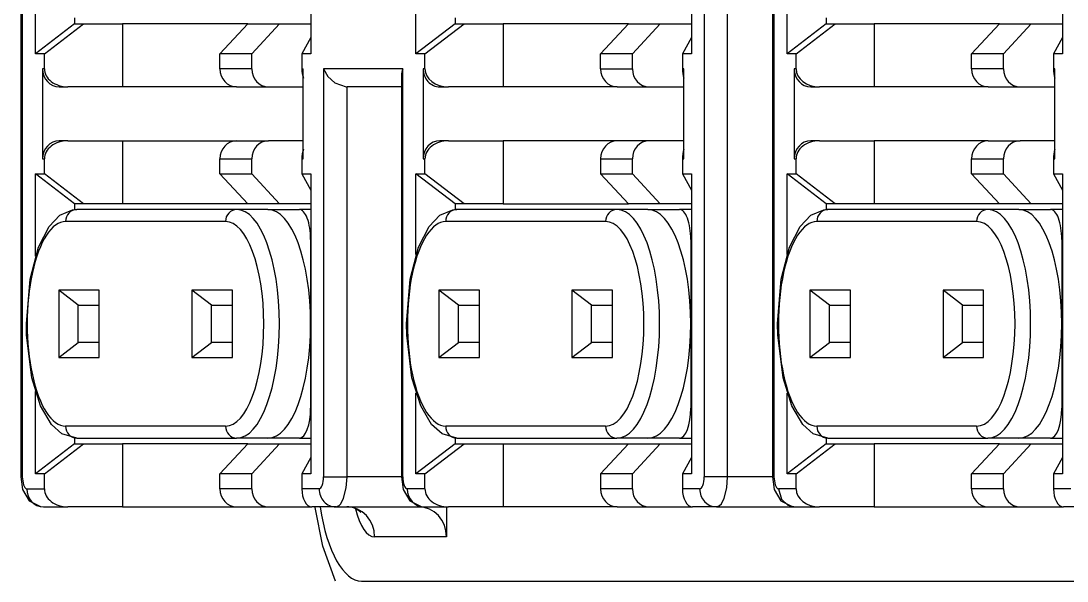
# Model space of a CAD drawing. Header units: inches. Extents: x 47316 to 59086, y 3141 to 11743.
# Drawn here: x 51901.51 to 51908.51, y 8968.81 to 8972.56 of the extents above; entities that cross this region are included whole.
import ezdxf

# ---------------------------------------------------------------- set-up
doc = ezdxf.new("R2010")
doc.units = ezdxf.units.IN
doc.header["$MEASUREMENT"] = 0
doc.layers.add('___SHELL', color=7, linetype='Continuous')

msp = doc.modelspace()

# ---------------------------------------------------------------- linework, layer by layer
at = {"layer": '___SHELL', "color": 0, "linetype": 'ByBlock', "lineweight": -2}
for p, q in [((51906.5374, 8991.2422), (51906.5374, 8969.511)), ((51906.5462, 8991.2422), (51906.5462, 8969.511)), ((51901.5078, 8978.2351), (51901.5078, 8969.511)), ((51901.5166, 8978.2351), (51901.5166, 8969.511)), ((51903.533, 8972.2425), (51903.5624, 8972.1918)), ((51903.5624, 8972.1918), (51903.6092, 8972.149)), ((51903.6092, 8972.149), (51903.6832, 8972.1222)), ((51903.6832, 8972.1222), (51903.6898, 8972.122)), ((51901.7677, 8971.262), (51901.8539, 8971.2985)), ((51901.8539, 8971.2985), (51901.8812, 8971.3006)), ((51904.3114, 8971.262), (51904.3976, 8971.2985)), ((51904.3976, 8971.2985), (51904.4249, 8971.3006)), ((51906.7942, 8971.262), (51906.8805, 8971.2985)), ((51906.8805, 8971.2985), (51906.9077, 8971.3006)), ((51901.6961, 8971.1877), (51901.7677, 8971.262)), ((51904.2398, 8971.1877), (51904.3114, 8971.262)), ((51906.7226, 8971.1877), (51906.7942, 8971.262)), ((51901.6245, 8971.0478), (51901.6961, 8971.1877)), ((51904.1682, 8971.0478), (51904.2398, 8971.1877)), ((51906.651, 8971.0478), (51906.7226, 8971.1877)), ((51901.5686, 8970.8334), (51901.6245, 8971.0478)), ((51904.1123, 8970.8334), (51904.1682, 8971.0478)), ((51906.5951, 8970.8334), (51906.651, 8971.0478)), ((51901.5443, 8970.5354), (51901.5686, 8970.8334)), ((51904.0879, 8970.5354), (51904.1123, 8970.8334)), ((51906.5708, 8970.5354), (51906.5951, 8970.8334)), ((51901.5458, 8970.4589), (51901.5443, 8970.5354)), ((51904.0895, 8970.4589), (51904.0879, 8970.5354)), ((51906.5723, 8970.4589), (51906.5708, 8970.5354)), ((51901.581, 8970.1732), (51901.5458, 8970.4589)), ((51904.1247, 8970.1732), (51904.0895, 8970.4589)), ((51906.6075, 8970.1732), (51906.5723, 8970.4589)), ((51901.6394, 8969.9859), (51901.581, 8970.1732)), ((51904.1831, 8969.9859), (51904.1247, 8970.1732)), ((51906.6659, 8969.9859), (51906.6075, 8970.1732)), ((51901.7125, 8969.8614), (51901.6394, 8969.9859)), ((51904.2562, 8969.8614), (51904.1831, 8969.9859)), ((51906.739, 8969.8614), (51906.6659, 8969.9859)), ((51901.7824, 8969.799), (51901.7125, 8969.8614)), ((51904.3261, 8969.799), (51904.2562, 8969.8614)), ((51906.8089, 8969.799), (51906.739, 8969.8614)), ((51901.8812, 8969.7701), (51901.7824, 8969.799)), ((51904.4249, 8969.7701), (51904.3261, 8969.799)), ((51906.9077, 8969.7701), (51906.8089, 8969.799)), ((51901.5078, 8969.511), (51901.5193, 8969.4272)), ((51901.5166, 8969.511), (51901.5242, 8969.4577)), ((51903.6846, 8969.4372), (51903.6898, 8969.511)), ((51904.0545, 8969.511), (51904.0659, 8969.4272)), ((51906.2313, 8969.4372), (51906.2366, 8969.511)), ((51906.5374, 8969.511), (51906.5488, 8969.4272)), ((51906.5462, 8969.511), (51906.5538, 8969.4577)), ((51901.5193, 8969.4272), (51901.5633, 8969.3501)), ((51901.5242, 8969.4577), (51901.5336, 8969.4388)), ((51901.5336, 8969.4388), (51901.5424, 8969.4316)), ((51901.5424, 8969.4316), (51901.5467, 8969.4307)), ((51903.6672, 8969.3674), (51903.6846, 8969.4372)), ((51904.0659, 8969.4272), (51904.11, 8969.3501)), ((51906.2139, 8969.3674), (51906.2313, 8969.4372)), ((51906.5488, 8969.4272), (51906.5928, 8969.3501)), ((51906.5538, 8969.4577), (51906.5631, 8969.4388)), ((51906.5631, 8969.4388), (51906.5719, 8969.4316)), ((51906.5719, 8969.4316), (51906.5763, 8969.4307)), ((51906.5763, 8969.4307), (51906.5969, 8969.3609)), ((51901.5633, 8969.3501), (51901.6397, 8969.3116)), ((51903.6366, 8969.319), (51903.6481, 8969.3312)), ((51903.6481, 8969.3312), (51903.6672, 8969.3674)), ((51904.11, 8969.3501), (51904.1865, 8969.3116)), ((51906.1833, 8969.319), (51906.1948, 8969.3312)), ((51906.1948, 8969.3312), (51906.2139, 8969.3674)), ((51906.5928, 8969.3501), (51906.6693, 8969.3116)), ((51906.5969, 8969.3609), (51906.6388, 8969.3225)), ((51901.6397, 8969.3116), (51901.6585, 8969.3102)), ((51903.5272, 8969.0465), (51903.4769, 8969.3071)), ((51903.6146, 8969.3102), (51903.6366, 8969.319)), ((51904.1865, 8969.3116), (51904.2051, 8969.3102)), ((51906.1613, 8969.3102), (51906.1833, 8969.319)), ((51906.6388, 8969.3225), (51906.688, 8969.3102)), ((51906.6693, 8969.3116), (51906.688, 8969.3102)), ((51903.6119, 8968.8119), (51903.5272, 8969.0465)), ((51903.7879, 8968.8135), (51913.4182, 8968.8135))]:
    msp.add_line(p, q, dxfattribs=at)
at = {"layer": '___SHELL', "color": 0, "linetype": 'ByBlock', "lineweight": -2, "ltscale": 0.482501}
for p, q in [((51906.0797, 8977.2636), (51906.0797, 8969.511)), ((51906.2366, 8969.511), (51906.2366, 8977.2636))]:
    msp.add_line(p, q, dxfattribs=at)
at = {"layer": '___SHELL', "color": 0, "linetype": 'ByBlock', "lineweight": -2, "ltscale": 0.125}
for p, q in [((51903.448, 8974.3514), (51903.448, 8972.3429)), ((51905.9947, 8974.3514), (51905.9947, 8972.3429)), ((51908.4775, 8974.3514), (51908.4775, 8972.3429)), ((51903.448, 8971.5396), (51903.448, 8969.5311)), ((51905.9947, 8971.5396), (51905.9947, 8969.5311)), ((51908.4775, 8971.5396), (51908.4775, 8969.5311))]:
    msp.add_line(p, q, dxfattribs=at)
at = {"layer": '___SHELL', "color": 0, "linetype": 'ByBlock', "lineweight": -2, "ltscale": 0.034274}
for p, q in [((51901.6047, 8972.3429), (51901.6047, 8972.8936)), ((51901.6047, 8969.5311), (51901.6047, 8970.0818))]:
    msp.add_line(p, q, dxfattribs=at)
at = {"layer": '___SHELL', "color": 0, "linetype": 'ByBlock', "lineweight": -2, "ltscale": 0.033667}
for p, q in [((51904.1513, 8972.3429), (51904.1513, 8972.8839)), ((51906.6342, 8972.3429), (51906.6342, 8972.8839)), ((51904.1513, 8969.5311), (51904.1513, 8970.0721)), ((51906.6342, 8969.5311), (51906.6342, 8970.0721))]:
    msp.add_line(p, q, dxfattribs=at)
at = {"layer": '___SHELL', "color": 0, "linetype": 'ByBlock', "lineweight": -2, "ltscale": 0.002417}
for p, q in [((51901.8661, 8972.5826), (51901.8661, 8972.5438)), ((51901.8661, 8969.7708), (51901.8661, 8969.732))]:
    msp.add_line(p, q, dxfattribs=at)
at = {"layer": '___SHELL', "color": 0, "linetype": 'ByBlock', "lineweight": -2, "ltscale": 0.002402}
for p, q in [((51904.4128, 8972.5824), (51904.4128, 8972.5438)), ((51906.8956, 8972.5824), (51906.8956, 8972.5438)), ((51904.4128, 8969.7706), (51904.4128, 8969.732)), ((51906.8956, 8969.7706), (51906.8956, 8969.732))]:
    msp.add_line(p, q, dxfattribs=at)
at = {"layer": '___SHELL', "color": 0, "linetype": 'ByBlock', "lineweight": -2, "ltscale": 0.020519}
for p, q in [((51901.8661, 8972.5438), (51901.6047, 8972.3429)), ((51901.6648, 8972.3429), (51901.9263, 8972.5438)), ((51904.4128, 8972.5438), (51904.1513, 8972.3429)), ((51904.2116, 8972.3429), (51904.473, 8972.5438)), ((51906.8956, 8972.5438), (51906.6342, 8972.3429)), ((51906.6944, 8972.3429), (51906.9558, 8972.5438)), ((51901.8661, 8971.3387), (51901.6047, 8971.5396)), ((51901.9263, 8971.3387), (51901.6648, 8971.5396)), ((51904.4128, 8971.3387), (51904.1513, 8971.5396)), ((51904.473, 8971.3387), (51904.2116, 8971.5396)), ((51906.8956, 8971.3387), (51906.6342, 8971.5396)), ((51906.9558, 8971.3387), (51906.6944, 8971.5396)), ((51901.8661, 8969.732), (51901.6047, 8969.5311)), ((51901.6648, 8969.5311), (51901.9263, 8969.732)), ((51904.4128, 8969.732), (51904.1513, 8969.5311)), ((51904.2116, 8969.5311), (51904.473, 8969.732)), ((51906.8956, 8969.732), (51906.6342, 8969.5311)), ((51906.6944, 8969.5311), (51906.9558, 8969.732))]:
    msp.add_line(p, q, dxfattribs=at)
at = {"layer": '___SHELL', "color": 0, "linetype": 'ByBlock', "lineweight": -2, "ltscale": 0.003745}
for p, q in [((51901.8661, 8972.5438), (51901.9263, 8972.5438)), ((51901.6648, 8972.3429), (51901.6047, 8972.3429)), ((51903.448, 8972.3429), (51903.3878, 8972.3429)), ((51901.6047, 8971.5396), (51901.6648, 8971.5396)), ((51903.3878, 8971.5396), (51903.448, 8971.5396)), ((51901.9263, 8971.3387), (51901.8661, 8971.3387)), ((51901.8661, 8969.732), (51901.9263, 8969.732)), ((51901.6648, 8969.5311), (51901.6047, 8969.5311)), ((51903.448, 8969.5311), (51903.3878, 8969.5311))]:
    msp.add_line(p, q, dxfattribs=at)
at = {"layer": '___SHELL', "color": 0, "linetype": 'ByBlock', "lineweight": -2, "ltscale": 0.016272}
for p, q in [((51901.9263, 8972.5438), (51902.1877, 8972.5438)), ((51904.473, 8972.5438), (51904.7345, 8972.5438)), ((51906.9558, 8972.5438), (51907.2173, 8972.5438)), ((51902.1877, 8971.3387), (51901.9263, 8971.3387)), ((51904.7345, 8971.3387), (51904.473, 8971.3387)), ((51907.2173, 8971.3387), (51906.9558, 8971.3387)), ((51901.9263, 8969.732), (51902.1877, 8969.732)), ((51904.473, 8969.732), (51904.7345, 8969.732)), ((51906.9558, 8969.732), (51907.2173, 8969.732))]:
    msp.add_line(p, q, dxfattribs=at)
at = {"layer": '___SHELL', "color": 0, "linetype": 'ByBlock', "lineweight": -2, "ltscale": 0.052155}
for p, q in [((51903.0257, 8972.5438), (51902.1877, 8972.5438)), ((51905.5724, 8972.5438), (51904.7345, 8972.5438)), ((51908.0553, 8972.5438), (51907.2173, 8972.5438)), ((51903.0257, 8971.3387), (51902.1877, 8971.3387)), ((51904.7345, 8971.3387), (51905.5724, 8971.3387)), ((51908.0553, 8971.3387), (51907.2173, 8971.3387)), ((51903.0257, 8969.732), (51902.1877, 8969.732)), ((51904.7345, 8969.732), (51905.5724, 8969.732)), ((51908.0553, 8969.732), (51907.2173, 8969.732))]:
    msp.add_line(p, q, dxfattribs=at)
at = {"layer": '___SHELL', "color": 0, "linetype": 'ByBlock', "lineweight": -2, "ltscale": 0.026251}
for p, q in [((51902.1877, 8972.5438), (51902.1877, 8972.122)), ((51904.7345, 8972.5438), (51904.7345, 8972.122)), ((51907.2173, 8972.5438), (51907.2173, 8972.122)), ((51902.1877, 8971.7605), (51902.1877, 8971.3387)), ((51904.7345, 8971.7605), (51904.7345, 8971.3387)), ((51907.2173, 8971.7605), (51907.2173, 8971.3387)), ((51902.1877, 8969.732), (51902.1877, 8969.3102)), ((51904.7345, 8969.732), (51904.7345, 8969.3102)), ((51907.2173, 8969.732), (51907.2173, 8969.3102))]:
    msp.add_line(p, q, dxfattribs=at)
at = {"layer": '___SHELL', "color": 0, "linetype": 'ByBlock', "lineweight": -2, "ltscale": 0.017045}
for p, q in [((51903.0257, 8972.5438), (51902.8395, 8972.3429)), ((51902.8395, 8971.5396), (51903.0257, 8971.3387)), ((51903.0257, 8969.732), (51902.8395, 8969.5311))]:
    msp.add_line(p, q, dxfattribs=at)
at = {"layer": '___SHELL', "color": 0, "linetype": 'ByBlock', "lineweight": -2, "ltscale": 0.013254}
for p, q in [((51903.0257, 8972.5438), (51903.2387, 8972.5438)), ((51903.2387, 8971.3387), (51903.0257, 8971.3387)), ((51903.0257, 8969.732), (51903.2387, 8969.732))]:
    msp.add_line(p, q, dxfattribs=at)
at = {"layer": '___SHELL', "color": 0, "linetype": 'ByBlock', "lineweight": -2, "ltscale": 0.017047}
for p, q in [((51903.2387, 8972.5438), (51903.0524, 8972.3429)), ((51905.5724, 8972.5438), (51905.3862, 8972.3429)), ((51905.7853, 8972.5438), (51905.5991, 8972.3429)), ((51908.0553, 8972.5438), (51907.869, 8972.3429)), ((51908.2682, 8972.5438), (51908.0819, 8972.3429)), ((51903.0524, 8971.5396), (51903.2387, 8971.3387)), ((51905.5724, 8971.3387), (51905.3862, 8971.5396)), ((51905.5991, 8971.5396), (51905.7853, 8971.3387)), ((51908.0553, 8971.3387), (51907.869, 8971.5396)), ((51908.0819, 8971.5396), (51908.2682, 8971.3387)), ((51903.2387, 8969.732), (51903.0524, 8969.5311)), ((51905.5724, 8969.732), (51905.3862, 8969.5311)), ((51905.7853, 8969.732), (51905.5991, 8969.5311)), ((51908.0553, 8969.732), (51907.869, 8969.5311)), ((51908.2682, 8969.732), (51908.0819, 8969.5311))]:
    msp.add_line(p, q, dxfattribs=at)
at = {"layer": '___SHELL', "color": 0, "linetype": 'ByBlock', "lineweight": -2, "ltscale": 0.013025}
for p, q in [((51903.2387, 8972.5438), (51903.448, 8972.5438)), ((51903.448, 8971.3387), (51903.2387, 8971.3387)), ((51903.2387, 8969.732), (51903.448, 8969.732))]:
    msp.add_line(p, q, dxfattribs=at)
at = {"layer": '___SHELL', "color": 0, "linetype": 'ByBlock', "lineweight": -2, "ltscale": 0.003748}
for p, q in [((51904.4128, 8972.5438), (51904.473, 8972.5438)), ((51906.8956, 8972.5438), (51906.9558, 8972.5438)), ((51904.2116, 8972.3429), (51904.1513, 8972.3429)), ((51905.9947, 8972.3429), (51905.9345, 8972.3429)), ((51906.6944, 8972.3429), (51906.6342, 8972.3429)), ((51908.4775, 8972.3429), (51908.4173, 8972.3429)), ((51904.1513, 8971.5396), (51904.2116, 8971.5396)), ((51905.9345, 8971.5396), (51905.9947, 8971.5396)), ((51906.6342, 8971.5396), (51906.6944, 8971.5396)), ((51908.4173, 8971.5396), (51908.4775, 8971.5396)), ((51904.473, 8971.3387), (51904.4128, 8971.3387)), ((51906.9558, 8971.3387), (51906.8956, 8971.3387)), ((51904.4128, 8969.732), (51904.473, 8969.732)), ((51906.8956, 8969.732), (51906.9558, 8969.732)), ((51904.2116, 8969.5311), (51904.1513, 8969.5311)), ((51905.9947, 8969.5311), (51905.9345, 8969.5311)), ((51906.6944, 8969.5311), (51906.6342, 8969.5311)), ((51908.4775, 8969.5311), (51908.4173, 8969.5311))]:
    msp.add_line(p, q, dxfattribs=at)
at = {"layer": '___SHELL', "color": 0, "linetype": 'ByBlock', "lineweight": -2, "ltscale": 0.013251}
for p, q in [((51905.5724, 8972.5438), (51905.7853, 8972.5438)), ((51908.0553, 8972.5438), (51908.2682, 8972.5438)), ((51903.0524, 8972.3429), (51902.8395, 8972.3429)), ((51905.5991, 8972.3429), (51905.3862, 8972.3429)), ((51908.0819, 8972.3429), (51907.869, 8972.3429)), ((51903.0524, 8972.2425), (51902.8395, 8972.2425)), ((51905.3862, 8972.2425), (51905.5991, 8972.2425)), ((51908.0819, 8972.2425), (51907.869, 8972.2425)), ((51902.9512, 8972.122), (51903.1641, 8972.122)), ((51905.498, 8972.122), (51905.7109, 8972.122)), ((51907.9808, 8972.122), (51908.1937, 8972.122)), ((51902.9512, 8971.7605), (51903.1641, 8971.7605)), ((51905.7109, 8971.7605), (51905.498, 8971.7605)), ((51907.9808, 8971.7605), (51908.1937, 8971.7605)), ((51902.8395, 8971.64), (51903.0524, 8971.64)), ((51905.3862, 8971.64), (51905.5991, 8971.64)), ((51907.869, 8971.64), (51908.0819, 8971.64)), ((51902.8395, 8971.5396), (51903.0524, 8971.5396)), ((51905.3862, 8971.5396), (51905.5991, 8971.5396)), ((51907.869, 8971.5396), (51908.0819, 8971.5396)), ((51905.7853, 8971.3387), (51905.5724, 8971.3387)), ((51908.2682, 8971.3387), (51908.0553, 8971.3387)), ((51905.5724, 8969.732), (51905.7853, 8969.732)), ((51908.0553, 8969.732), (51908.2682, 8969.732)), ((51903.0524, 8969.5311), (51902.8395, 8969.5311)), ((51905.5991, 8969.5311), (51905.3862, 8969.5311)), ((51908.0819, 8969.5311), (51907.869, 8969.5311)), ((51903.0524, 8969.4307), (51902.8395, 8969.4307)), ((51905.5991, 8969.4307), (51905.3862, 8969.4307)), ((51908.0819, 8969.4307), (51907.869, 8969.4307)), ((51902.9512, 8969.3102), (51903.1641, 8969.3102)), ((51905.498, 8969.3102), (51905.7109, 8969.3102)), ((51907.9808, 8969.3102), (51908.1937, 8969.3102))]:
    msp.add_line(p, q, dxfattribs=at)
at = {"layer": '___SHELL', "color": 0, "linetype": 'ByBlock', "lineweight": -2, "ltscale": 0.013028}
for p, q in [((51905.7853, 8972.5438), (51905.9947, 8972.5438)), ((51908.2682, 8972.5438), (51908.4775, 8972.5438)), ((51905.9947, 8971.3387), (51905.7853, 8971.3387)), ((51908.4775, 8971.3387), (51908.2682, 8971.3387)), ((51905.7853, 8969.732), (51905.9947, 8969.732)), ((51908.2682, 8969.732), (51908.4775, 8969.732))]:
    msp.add_line(p, q, dxfattribs=at)
at = {"layer": '___SHELL', "color": 0, "linetype": 'ByBlock', "lineweight": -2, "ltscale": 0.007744}
for p, q in [((51903.448, 8972.4518), (51903.3878, 8972.3429)), ((51903.3878, 8971.5396), (51903.448, 8971.4307)), ((51903.448, 8969.64), (51903.3878, 8969.5311))]:
    msp.add_line(p, q, dxfattribs=at)
at = {"layer": '___SHELL', "color": 0, "linetype": 'ByBlock', "lineweight": -2, "ltscale": 0.007745}
for p, q in [((51905.9947, 8972.4518), (51905.9345, 8972.3429)), ((51908.4775, 8972.4518), (51908.4173, 8972.3429)), ((51905.9345, 8971.5396), (51905.9947, 8971.4307)), ((51908.4173, 8971.5396), (51908.4775, 8971.4307)), ((51905.9947, 8969.64), (51905.9345, 8969.5311)), ((51908.4775, 8969.64), (51908.4173, 8969.5311))]:
    msp.add_line(p, q, dxfattribs=at)
at = {"layer": '___SHELL', "color": 0, "linetype": 'ByBlock', "lineweight": -2, "ltscale": 0.00625}
for p, q in [((51901.6648, 8972.2425), (51901.6648, 8972.3429)), ((51902.8395, 8972.2425), (51902.8395, 8972.3429)), ((51903.0524, 8972.2425), (51903.0524, 8972.3429)), ((51903.3878, 8972.3429), (51903.3878, 8972.2425)), ((51904.2116, 8972.2425), (51904.2116, 8972.3429)), ((51905.3862, 8972.2425), (51905.3862, 8972.3429)), ((51905.5991, 8972.2425), (51905.5991, 8972.3429)), ((51905.9345, 8972.3429), (51905.9345, 8972.2425)), ((51906.6944, 8972.2425), (51906.6944, 8972.3429)), ((51907.869, 8972.2425), (51907.869, 8972.3429)), ((51908.0819, 8972.2425), (51908.0819, 8972.3429)), ((51908.4173, 8972.3429), (51908.4173, 8972.2425)), ((51901.6648, 8971.5396), (51901.6648, 8971.64)), ((51902.8395, 8971.5396), (51902.8395, 8971.64)), ((51903.0524, 8971.5396), (51903.0524, 8971.64)), ((51903.3878, 8971.64), (51903.3878, 8971.5396)), ((51904.2116, 8971.5396), (51904.2116, 8971.64)), ((51905.3862, 8971.64), (51905.3862, 8971.5396)), ((51905.5991, 8971.5396), (51905.5991, 8971.64)), ((51905.9345, 8971.64), (51905.9345, 8971.5396)), ((51906.6944, 8971.5396), (51906.6944, 8971.64)), ((51907.869, 8971.5396), (51907.869, 8971.64)), ((51908.0819, 8971.5396), (51908.0819, 8971.64)), ((51908.4173, 8971.64), (51908.4173, 8971.5396)), ((51901.6648, 8969.4307), (51901.6648, 8969.5311)), ((51902.8395, 8969.4307), (51902.8395, 8969.5311)), ((51903.0524, 8969.4307), (51903.0524, 8969.5311)), ((51903.3878, 8969.5311), (51903.3878, 8969.4307)), ((51904.2116, 8969.4307), (51904.2116, 8969.5311)), ((51905.3862, 8969.5311), (51905.3862, 8969.4307)), ((51905.5991, 8969.4307), (51905.5991, 8969.5311)), ((51905.9345, 8969.5311), (51905.9345, 8969.4307)), ((51906.6944, 8969.4307), (51906.6944, 8969.5311)), ((51907.869, 8969.4307), (51907.869, 8969.5311)), ((51908.0819, 8969.4307), (51908.0819, 8969.5311)), ((51908.4173, 8969.5311), (51908.4173, 8969.4307))]:
    msp.add_line(p, q, dxfattribs=at)
at = {"layer": '___SHELL', "color": 0, "linetype": 'ByBlock', "lineweight": -2, "ltscale": 0.0375}
for p, q in [((51901.652, 8972.2425), (51901.652, 8971.64)), ((51903.3975, 8971.64), (51903.3975, 8972.2425)), ((51904.1988, 8972.2425), (51904.1988, 8971.64)), ((51905.9443, 8971.64), (51905.9443, 8972.2425)), ((51906.6816, 8972.2425), (51906.6816, 8971.64)), ((51908.4271, 8971.64), (51908.4271, 8972.2425))]:
    msp.add_line(p, q, dxfattribs=at)
at = {"layer": '___SHELL', "color": 0, "linetype": 'ByBlock', "lineweight": -2, "ltscale": 0.000796509}
for p, q in [((51901.6648, 8972.2425), (51901.652, 8972.2425)), ((51904.2116, 8972.2425), (51904.1988, 8972.2425)), ((51906.6944, 8972.2425), (51906.6816, 8972.2425)), ((51901.652, 8971.64), (51901.6648, 8971.64)), ((51904.1988, 8971.64), (51904.2116, 8971.64)), ((51906.6816, 8971.64), (51906.6944, 8971.64))]:
    msp.add_line(p, q, dxfattribs=at)
at = {"layer": '___SHELL', "color": 0, "linetype": 'ByBlock', "lineweight": -2, "ltscale": 0.0006073}
for p, q in [((51903.3878, 8972.2425), (51903.3975, 8972.2425)), ((51903.3878, 8971.64), (51903.3975, 8971.64))]:
    msp.add_line(p, q, dxfattribs=at)
at = {"layer": '___SHELL', "color": 0, "linetype": 'ByBlock', "lineweight": -2, "ltscale": 0.033008}
msp.add_line((51904.0633, 8972.2425), (51903.533, 8972.2425), dxfattribs=at)
at = {"layer": '___SHELL', "color": 0, "linetype": 'ByBlock', "lineweight": -2, "ltscale": 0.170001}
for p, q in [((51903.533, 8972.2425), (51903.533, 8969.511)), ((51904.0633, 8969.511), (51904.0633, 8972.2425))]:
    msp.add_line(p, q, dxfattribs=at)
at = {"layer": '___SHELL', "color": 0, "linetype": 'ByBlock', "lineweight": -2, "ltscale": 0.167187}
msp.add_line((51904.0545, 8972.1973), (51904.0545, 8969.511), dxfattribs=at)
at = {"layer": '___SHELL', "color": 0, "linetype": 'ByBlock', "lineweight": -2, "ltscale": 0.000610352}
for p, q in [((51905.9443, 8972.2425), (51905.9345, 8972.2425)), ((51908.4271, 8972.2425), (51908.4173, 8972.2425)), ((51905.9345, 8971.64), (51905.9443, 8971.64)), ((51908.4173, 8971.64), (51908.4271, 8971.64))]:
    msp.add_line(p, q, dxfattribs=at)
at = {"layer": '___SHELL', "color": 0, "linetype": 'ByBlock', "lineweight": -2, "ltscale": 0.003607}
for p, q in [((51901.7638, 8972.122), (51901.8217, 8972.122)), ((51906.7933, 8972.122), (51906.8512, 8972.122)), ((51901.8217, 8971.7605), (51901.7638, 8971.7605)), ((51906.8512, 8971.7605), (51906.7933, 8971.7605))]:
    msp.add_line(p, q, dxfattribs=at)
at = {"layer": '___SHELL', "color": 0, "linetype": 'ByBlock', "lineweight": -2, "ltscale": 0.022778}
for p, q in [((51902.1877, 8972.122), (51901.8217, 8972.122)), ((51901.8217, 8971.7605), (51902.1877, 8971.7605)), ((51902.1877, 8969.3102), (51901.8217, 8969.3102))]:
    msp.add_line(p, q, dxfattribs=at)
at = {"layer": '___SHELL', "color": 0, "linetype": 'ByBlock', "lineweight": -2, "ltscale": 0.047519}
for p, q in [((51902.9512, 8972.122), (51902.1877, 8972.122)), ((51905.498, 8972.122), (51904.7345, 8972.122)), ((51907.9808, 8972.122), (51907.2173, 8972.122)), ((51902.1877, 8971.7605), (51902.9512, 8971.7605)), ((51905.498, 8971.7605), (51904.7345, 8971.7605)), ((51907.9808, 8971.7605), (51907.2173, 8971.7605)), ((51902.1877, 8969.3102), (51902.9512, 8969.3102)), ((51905.498, 8969.3102), (51904.7345, 8969.3102)), ((51907.2173, 8969.3102), (51907.9808, 8969.3102))]:
    msp.add_line(p, q, dxfattribs=at)
at = {"layer": '___SHELL', "color": 0, "linetype": 'ByBlock', "lineweight": -2, "ltscale": 0.014526}
for p, q in [((51903.1641, 8972.122), (51903.3975, 8972.122)), ((51905.7109, 8972.122), (51905.9443, 8972.122)), ((51908.1937, 8972.122), (51908.4271, 8972.122)), ((51903.3975, 8971.7605), (51903.1641, 8971.7605)), ((51905.9443, 8971.7605), (51905.7109, 8971.7605)), ((51908.4271, 8971.7605), (51908.1937, 8971.7605))]:
    msp.add_line(p, q, dxfattribs=at)
at = {"layer": '___SHELL', "color": 0, "linetype": 'ByBlock', "lineweight": -2, "ltscale": 0.022699}
for p, q in [((51904.0545, 8972.122), (51903.6898, 8972.122)), ((51904.0545, 8969.511), (51903.6898, 8969.511))]:
    msp.add_line(p, q, dxfattribs=at)
at = {"layer": '___SHELL', "color": 0, "linetype": 'ByBlock', "lineweight": -2, "ltscale": 0.1625}
msp.add_line((51903.6898, 8969.511), (51903.6898, 8972.122), dxfattribs=at)
at = {"layer": '___SHELL', "color": 0, "linetype": 'ByBlock', "lineweight": -2, "ltscale": 0.003604}
for p, q in [((51904.3105, 8972.122), (51904.3684, 8972.122)), ((51904.3684, 8971.7605), (51904.3105, 8971.7605))]:
    msp.add_line(p, q, dxfattribs=at)
at = {"layer": '___SHELL', "color": 0, "linetype": 'ByBlock', "lineweight": -2, "ltscale": 0.022781}
for p, q in [((51904.7345, 8972.122), (51904.3684, 8972.122)), ((51907.2173, 8972.122), (51906.8512, 8972.122)), ((51904.3684, 8971.7605), (51904.7345, 8971.7605)), ((51906.8512, 8971.7605), (51907.2173, 8971.7605)), ((51904.7345, 8969.3102), (51904.3684, 8969.3102)), ((51907.2173, 8969.3102), (51906.8512, 8969.3102))]:
    msp.add_line(p, q, dxfattribs=at)
at = {"layer": '___SHELL', "color": 0, "linetype": 'ByBlock', "lineweight": -2, "ltscale": 0.034268}
msp.add_line((51901.6047, 8970.989), (51901.6047, 8971.5396), dxfattribs=at)
at = {"layer": '___SHELL', "color": 0, "linetype": 'ByBlock', "lineweight": -2, "ltscale": 0.033661}
for p, q in [((51904.1513, 8970.9987), (51904.1513, 8971.5396)), ((51906.6342, 8970.9987), (51906.6342, 8971.5396))]:
    msp.add_line(p, q, dxfattribs=at)
at = {"layer": '___SHELL', "color": 0, "linetype": 'ByBlock', "lineweight": -2, "ltscale": 0.002539}
msp.add_line((51901.8661, 8971.3387), (51901.8661, 8971.2979), dxfattribs=at)
at = {"layer": '___SHELL', "color": 0, "linetype": 'ByBlock', "lineweight": -2, "ltscale": 0.000177002}
for p, q in [((51901.8783, 8971.3006), (51901.8812, 8971.3006)), ((51904.422, 8971.3006), (51904.4249, 8971.3006)), ((51906.9048, 8971.3006), (51906.9077, 8971.3006))]:
    msp.add_line(p, q, dxfattribs=at)
at = {"layer": '___SHELL', "color": 0, "linetype": 'ByBlock', "lineweight": -2, "ltscale": 0.066586}
for p, q in [((51902.951, 8971.3006), (51901.8812, 8971.3006)), ((51905.4947, 8971.3006), (51904.4249, 8971.3006)), ((51907.9775, 8971.3006), (51906.9077, 8971.3006)), ((51902.8766, 8971.2202), (51901.8067, 8971.2202)), ((51905.4202, 8971.2202), (51904.3504, 8971.2202)), ((51907.9031, 8971.2202), (51906.8332, 8971.2202)), ((51902.8766, 8969.8505), (51901.8067, 8969.8505)), ((51905.4202, 8969.8505), (51904.3504, 8969.8505)), ((51907.9031, 8969.8505), (51906.8332, 8969.8505)), ((51901.8812, 8969.7701), (51902.951, 8969.7701)), ((51904.4249, 8969.7701), (51905.4947, 8969.7701)), ((51906.9077, 8969.7701), (51907.9775, 8969.7701))]:
    msp.add_line(p, q, dxfattribs=at)
at = {"layer": '___SHELL', "color": 0, "linetype": 'ByBlock', "lineweight": -2, "ltscale": 0.012979}
for p, q in [((51903.1596, 8971.3006), (51902.951, 8971.3006)), ((51908.1861, 8971.3006), (51907.9775, 8971.3006)), ((51903.1596, 8969.7701), (51902.951, 8969.7701)), ((51908.1861, 8969.7701), (51907.9775, 8969.7701))]:
    msp.add_line(p, q, dxfattribs=at)
at = {"layer": '___SHELL', "color": 0, "linetype": 'ByBlock', "lineweight": -2, "ltscale": 0.013159}
for p, q in [((51903.1596, 8971.3006), (51903.371, 8971.3006)), ((51908.1861, 8971.3006), (51908.3975, 8971.3006)), ((51903.371, 8969.7701), (51903.1596, 8969.7701)), ((51908.3975, 8969.7701), (51908.1861, 8969.7701))]:
    msp.add_line(p, q, dxfattribs=at)
at = {"layer": '___SHELL', "color": 0, "linetype": 'ByBlock', "lineweight": -2, "ltscale": 0.004788}
for p, q in [((51903.448, 8971.3006), (51903.371, 8971.3006)), ((51903.371, 8969.7701), (51903.448, 8969.7701))]:
    msp.add_line(p, q, dxfattribs=at)
at = {"layer": '___SHELL', "color": 0, "linetype": 'ByBlock', "lineweight": -2, "ltscale": 0.002469}
for p, q in [((51904.4128, 8971.3387), (51904.4128, 8971.2991)), ((51906.8956, 8971.3387), (51906.8956, 8971.2991))]:
    msp.add_line(p, q, dxfattribs=at)
at = {"layer": '___SHELL', "color": 0, "linetype": 'ByBlock', "lineweight": -2, "ltscale": 0.012982}
for p, q in [((51905.7033, 8971.3006), (51905.4947, 8971.3006)), ((51905.7033, 8969.7701), (51905.4947, 8969.7701))]:
    msp.add_line(p, q, dxfattribs=at)
at = {"layer": '___SHELL', "color": 0, "linetype": 'ByBlock', "lineweight": -2, "ltscale": 0.013156}
for p, q in [((51905.7033, 8971.3006), (51905.9147, 8971.3006)), ((51905.9147, 8969.7701), (51905.7033, 8969.7701))]:
    msp.add_line(p, q, dxfattribs=at)
at = {"layer": '___SHELL', "color": 0, "linetype": 'ByBlock', "lineweight": -2, "ltscale": 0.004977}
for p, q in [((51905.9947, 8971.3006), (51905.9147, 8971.3006)), ((51908.4775, 8971.3006), (51908.3975, 8971.3006)), ((51905.9147, 8969.7701), (51905.9947, 8969.7701)), ((51908.3975, 8969.7701), (51908.4775, 8969.7701))]:
    msp.add_line(p, q, dxfattribs=at)
at = {"layer": '___SHELL', "color": 0, "linetype": 'ByBlock', "lineweight": -2, "ltscale": 0.035126}
for p, q in [((51903.4462, 8971.0997), (51903.4462, 8970.5354)), ((51905.99, 8971.0997), (51905.99, 8970.5354)), ((51908.4727, 8971.0997), (51908.4727, 8970.5354)), ((51903.4462, 8970.5354), (51903.4462, 8969.971)), ((51905.99, 8970.5354), (51905.99, 8969.971)), ((51908.4727, 8970.5354), (51908.4727, 8969.971))]:
    msp.add_line(p, q, dxfattribs=at)
at = {"layer": '___SHELL', "color": 0, "linetype": 'ByBlock', "lineweight": -2, "ltscale": 0.000292969}
for p, q in [((51905.99, 8971.0997), (51905.9947, 8971.0997)), ((51905.9947, 8969.971), (51905.99, 8969.971))]:
    msp.add_line(p, q, dxfattribs=at)
at = {"layer": '___SHELL', "color": 0, "linetype": 'ByBlock', "lineweight": -2, "ltscale": 0.000296021}
for p, q in [((51908.4727, 8971.0997), (51908.4775, 8971.0997)), ((51908.4775, 8969.971), (51908.4727, 8969.971))]:
    msp.add_line(p, q, dxfattribs=at)
at = {"layer": '___SHELL', "color": 0, "linetype": 'ByBlock', "lineweight": -2, "ltscale": 0.028}
for p, q in [((51901.7608, 8970.7603), (51901.7608, 8970.3104)), ((51902.0317, 8970.3104), (51902.0317, 8970.7603)), ((51902.6516, 8970.7603), (51902.6516, 8970.3104)), ((51902.9225, 8970.3104), (51902.9225, 8970.7603)), ((51904.3045, 8970.7603), (51904.3045, 8970.3104)), ((51907.0582, 8970.3104), (51907.0582, 8970.7603)), ((51907.6781, 8970.7603), (51907.6781, 8970.3104)), ((51907.949, 8970.3104), (51907.949, 8970.7603))]:
    msp.add_line(p, q, dxfattribs=at)
at = {"layer": '___SHELL', "color": 0, "linetype": 'ByBlock', "lineweight": -2, "ltscale": 0.016858}
for p, q in [((51902.0317, 8970.7603), (51901.7608, 8970.7603)), ((51902.9225, 8970.7603), (51902.6516, 8970.7603)), ((51904.5753, 8970.7603), (51904.3045, 8970.7603)), ((51905.4661, 8970.7603), (51905.1953, 8970.7603)), ((51907.0582, 8970.7603), (51906.7873, 8970.7603)), ((51907.949, 8970.7603), (51907.6781, 8970.7603)), ((51901.7608, 8970.3104), (51902.0317, 8970.3104)), ((51902.6516, 8970.3104), (51902.9225, 8970.3104)), ((51904.3045, 8970.3104), (51904.5753, 8970.3104)), ((51905.1953, 8970.3104), (51905.4661, 8970.3104)), ((51906.7873, 8970.3104), (51907.0582, 8970.3104)), ((51907.6781, 8970.3104), (51907.949, 8970.3104))]:
    msp.add_line(p, q, dxfattribs=at)
at = {"layer": '___SHELL', "color": 0, "linetype": 'ByBlock', "lineweight": -2, "ltscale": 0.010259}
for p, q in [((51901.8915, 8970.6598), (51901.7608, 8970.7603)), ((51902.7823, 8970.6598), (51902.6516, 8970.7603)), ((51904.4352, 8970.6598), (51904.3045, 8970.7603)), ((51905.326, 8970.6599), (51905.1953, 8970.7603)), ((51906.918, 8970.6599), (51906.7873, 8970.7603)), ((51907.8088, 8970.6599), (51907.6781, 8970.7603)), ((51901.7608, 8970.3104), (51901.8915, 8970.4108)), ((51902.6516, 8970.3104), (51902.7823, 8970.4108)), ((51904.3045, 8970.3104), (51904.4352, 8970.4108)), ((51905.1953, 8970.3104), (51905.326, 8970.4108)), ((51906.7873, 8970.3104), (51906.918, 8970.4108)), ((51907.6781, 8970.3104), (51907.8088, 8970.4109))]:
    msp.add_line(p, q, dxfattribs=at)
at = {"layer": '___SHELL', "color": 0, "linetype": 'ByBlock', "lineweight": -2, "ltscale": 0.028003}
for p, q in [((51904.5753, 8970.3104), (51904.5753, 8970.7603)), ((51905.1953, 8970.7603), (51905.1953, 8970.3104)), ((51905.4661, 8970.3104), (51905.4661, 8970.7603)), ((51906.7873, 8970.7603), (51906.7873, 8970.3104))]:
    msp.add_line(p, q, dxfattribs=at)
at = {"layer": '___SHELL', "color": 0, "linetype": 'ByBlock', "lineweight": -2, "ltscale": 0.0155}
for p, q in [((51901.8915, 8970.4108), (51901.8915, 8970.6598)), ((51902.7823, 8970.4108), (51902.7823, 8970.6598)), ((51904.4352, 8970.4108), (51904.4352, 8970.6598)), ((51907.8088, 8970.4109), (51907.8088, 8970.6599))]:
    msp.add_line(p, q, dxfattribs=at)
at = {"layer": '___SHELL', "color": 0, "linetype": 'ByBlock', "lineweight": -2, "ltscale": 0.008722}
for p, q in [((51901.8915, 8970.6598), (51902.0317, 8970.6598)), ((51902.7823, 8970.6598), (51902.9225, 8970.6598)), ((51904.4352, 8970.6598), (51904.5753, 8970.6599)), ((51905.326, 8970.6599), (51905.4661, 8970.6599)), ((51906.918, 8970.6599), (51907.0582, 8970.6599)), ((51907.8088, 8970.6599), (51907.949, 8970.6599)), ((51902.0317, 8970.4108), (51901.8915, 8970.4108)), ((51902.9225, 8970.4108), (51902.7823, 8970.4108)), ((51904.5753, 8970.4108), (51904.4352, 8970.4108)), ((51905.4661, 8970.4108), (51905.326, 8970.4108)), ((51907.0582, 8970.4109), (51906.918, 8970.4108)), ((51907.949, 8970.4109), (51907.8088, 8970.4109))]:
    msp.add_line(p, q, dxfattribs=at)
at = {"layer": '___SHELL', "color": 0, "linetype": 'ByBlock', "lineweight": -2, "ltscale": 0.015503}
for p, q in [((51905.326, 8970.4108), (51905.326, 8970.6599)), ((51906.918, 8970.4108), (51906.918, 8970.6599))]:
    msp.add_line(p, q, dxfattribs=at)
at = {"layer": '___SHELL', "color": 0, "linetype": 'ByBlock', "lineweight": -2, "ltscale": 0.000109906}
msp.add_line((51901.8783, 8969.7701), (51901.8766, 8969.7702), dxfattribs=at)
at = {"layer": '___SHELL', "color": 0, "linetype": 'ByBlock', "lineweight": -2, "ltscale": 0.000170898}
for p, q in [((51901.8811, 8969.7701), (51901.8783, 8969.7701)), ((51904.4248, 8969.7701), (51904.422, 8969.7701)), ((51906.9076, 8969.7701), (51906.9048, 8969.7701))]:
    msp.add_line(p, q, dxfattribs=at)
at = {"layer": '___SHELL', "color": 0, "linetype": 'ByBlock', "lineweight": -2, "ltscale": 0.000106855}
for p, q in [((51904.422, 8969.7701), (51904.4203, 8969.7702)), ((51906.9048, 8969.7701), (51906.9031, 8969.7702))]:
    msp.add_line(p, q, dxfattribs=at)
at = {"layer": '___SHELL', "color": 0, "linetype": 'ByBlock', "lineweight": -2, "ltscale": 0.000546265}
for p, q in [((51901.5078, 8969.511), (51901.5166, 8969.511)), ((51904.0545, 8969.511), (51904.0633, 8969.511)), ((51906.5462, 8969.511), (51906.5374, 8969.511))]:
    msp.add_line(p, q, dxfattribs=at)
at = {"layer": '___SHELL', "color": 0, "linetype": 'ByBlock', "lineweight": -2, "ltscale": 0.009763}
for p, q in [((51903.533, 8969.511), (51903.6898, 8969.511)), ((51906.2366, 8969.511), (51906.0797, 8969.511))]:
    msp.add_line(p, q, dxfattribs=at)
at = {"layer": '___SHELL', "color": 0, "linetype": 'ByBlock', "lineweight": -2, "ltscale": 0.018723}
msp.add_line((51906.5374, 8969.511), (51906.2366, 8969.511), dxfattribs=at)
at = {"layer": '___SHELL', "color": 0, "linetype": 'ByBlock', "lineweight": -2, "ltscale": 0.007352}
for p, q in [((51901.5467, 8969.4307), (51901.6648, 8969.4307)), ((51904.2116, 8969.4307), (51904.0934, 8969.4307)), ((51906.6944, 8969.4307), (51906.5763, 8969.4307))]:
    msp.add_line(p, q, dxfattribs=at)
at = {"layer": '___SHELL', "color": 0, "linetype": 'ByBlock', "lineweight": -2, "ltscale": 0.007162}
msp.add_line((51903.5029, 8969.4307), (51903.3878, 8969.4307), dxfattribs=at)
at = {"layer": '___SHELL', "color": 0, "linetype": 'ByBlock', "lineweight": -2, "ltscale": 0.007166}
for p, q in [((51906.0496, 8969.4307), (51905.9345, 8969.4307)), ((51908.5324, 8969.4307), (51908.4173, 8969.4307))]:
    msp.add_line(p, q, dxfattribs=at)
at = {"layer": '___SHELL', "color": 0, "linetype": 'ByBlock', "lineweight": -2, "ltscale": 0.010162}
for p, q in [((51901.6585, 8969.3102), (51901.8217, 8969.3102)), ((51904.2051, 8969.3102), (51904.3684, 8969.3102)), ((51906.688, 8969.3102), (51906.8512, 8969.3102))]:
    msp.add_line(p, q, dxfattribs=at)
at = {"layer": '___SHELL', "color": 0, "linetype": 'ByBlock', "lineweight": -2, "ltscale": 0.018063}
msp.add_line((51903.1641, 8969.3102), (51903.4544, 8969.3102), dxfattribs=at)
at = {"layer": '___SHELL', "color": 0, "linetype": 'ByBlock', "lineweight": -2, "ltscale": 0.009973}
for p, q in [((51903.6146, 8969.3102), (51903.4544, 8969.3102)), ((51908.6441, 8969.3102), (51908.4839, 8969.3102))]:
    msp.add_line(p, q, dxfattribs=at)
at = {"layer": '___SHELL', "color": 0, "linetype": 'ByBlock', "lineweight": -2, "ltscale": 0.036752}
msp.add_line((51903.6146, 8969.3102), (51904.2051, 8969.3102), dxfattribs=at)
at = {"layer": '___SHELL', "color": 0, "linetype": 'ByBlock', "lineweight": -2, "ltscale": 0.0125}
msp.add_line((51904.356, 8969.3102), (51904.356, 8969.1094), dxfattribs=at)
at = {"layer": '___SHELL', "color": 0, "linetype": 'ByBlock', "lineweight": -2, "ltscale": 0.01806}
for p, q in [((51905.7109, 8969.3102), (51906.001, 8969.3102)), ((51908.1937, 8969.3102), (51908.4839, 8969.3102))]:
    msp.add_line(p, q, dxfattribs=at)
at = {"layer": '___SHELL', "color": 0, "linetype": 'ByBlock', "lineweight": -2, "ltscale": 0.009976}
msp.add_line((51906.1613, 8969.3102), (51906.001, 8969.3102), dxfattribs=at)
at = {"layer": '___SHELL', "color": 0, "linetype": 'ByBlock', "lineweight": -2, "ltscale": 0.032776}
msp.add_line((51906.1613, 8969.3102), (51906.688, 8969.3102), dxfattribs=at)
at = {"layer": '___SHELL', "color": 0, "linetype": 'ByBlock', "lineweight": -2, "ltscale": 0.029968}
msp.add_line((51904.356, 8969.1094), (51903.8744, 8969.1094), dxfattribs=at)
at = {"layer": '___SHELL', "color": 0, "linetype": 'ByBlock', "lineweight": -2}
for centre, radius, start, end in [((51903.5844, 8972.2405), 0.1966, 179.40826, 198.18007), ((51904.1846, 8972.1952), 0.1302, 158.71133, 179.06281), ((51906.1311, 8972.2405), 0.1966, 179.40827, 198.18008), ((51908.6139, 8972.2405), 0.1966, 179.40826, 198.18008), ((51903.5844, 8971.6421), 0.1966, 161.83042, 180.60673), ((51906.1311, 8971.6421), 0.1966, 161.83044, 180.60673), ((51908.6139, 8971.642), 0.1965, 161.8169, 180.5968), ((51903.6926, 8969.1852), 0.1248, 44.22895, 91.99805)]:
    msp.add_arc(centre, radius, start, end, dxfattribs=at)
for centre, major_axis, ratio, start_param, end_param in [((51901.7638, 8972.2425), (0, -0.1205), 0.927184, 4.712389, 6.283185), ((51901.8217, 8972.2425), (0.1569, 0), 0.768173, 3.141591, 4.712389), ((51902.9512, 8972.2425), (0, -0.1205), 0.927184, 4.712389, 6.283185), ((51903.1641, 8972.2425), (0, -0.1205), 0.927184, 4.712389, 6.283185), ((51904.3105, 8972.2425), (0, 0.1205), 0.927184, 1.570796, 3.141593), ((51904.3684, 8972.2425), (-0.1569, 0), 0.768173, 0, 1.570796), ((51905.498, 8972.2425), (0, -0.1205), 0.927184, 4.712389, 6.283185), ((51905.7109, 8972.2425), (0, -0.1205), 0.927184, 4.712389, 6.283185), ((51906.7933, 8972.2425), (0, -0.1205), 0.927184, 4.712389, 6.283185), ((51906.8512, 8972.2425), (0.1569, 0), 0.768173, 3.141593, 4.712389), ((51907.9808, 8972.2425), (0, -0.1205), 0.927184, 4.712389, 6.283185), ((51908.1937, 8972.2425), (0, -0.1205), 0.927184, 4.712389, 6.283185), ((51901.7638, 8971.64), (0, 0.1205), 0.927184, 0, 1.570796), ((51901.8217, 8971.64), (0.1569, 0), 0.768173, 1.570796, 3.141593), ((51902.9512, 8971.64), (0, -0.1205), 0.927184, 3.141593, 4.712389), ((51903.1641, 8971.64), (0, -0.1205), 0.927184, 3.141593, 4.712389), ((51904.3105, 8971.64), (0, -0.1205), 0.927184, 3.141593, 4.712389), ((51904.3684, 8971.64), (0.1569, 0), 0.768173, 1.570796, 3.141593), ((51905.498, 8971.64), (0, -0.1205), 0.927184, 3.141593, 4.712389), ((51905.7109, 8971.64), (0, -0.1205), 0.927184, 3.141593, 4.712389), ((51906.7933, 8971.64), (0, -0.1205), 0.927184, 3.141593, 4.712389), ((51906.8512, 8971.64), (0.1569, 0), 0.768173, 1.570796, 3.141593), ((51907.9808, 8971.64), (0, -0.1205), 0.927184, 3.141593, 4.712389), ((51908.1937, 8971.64), (0, -0.1205), 0.927184, 3.141593, 4.712389), ((51901.8812, 8971.2202), (0, 0.0803), 0.927184, 6.283185, 7.853981), ((51901.8783, 8971.0997), (0, -0.2008), 0.374607, 3.141593, 3.164755), ((51902.951, 8971.2202), (0, -0.0803), 0.927184, 3.141592, 4.712389), ((51902.951, 8970.5354), (0, 0.7652), 0.374607, 3.141593, 6.283185), ((51903.1596, 8970.5354), (0, 0.7652), 0.374607, 3.141593, 6.283185), ((51903.371, 8971.0997), (0, -0.2008), 0.374607, 1.570796, 3.141593), ((51904.4249, 8971.2202), (0, 0.0803), 0.927184, 6.283185, 7.853981), ((51904.422, 8971.0997), (0, -0.2008), 0.374607, 3.141593, 3.164755), ((51905.4947, 8971.2202), (0, -0.0803), 0.927184, 3.141592, 4.712389), ((51905.4947, 8970.5354), (0, 0.7652), 0.374607, 3.141593, 6.283185), ((51905.7033, 8970.5354), (0, 0.7652), 0.374607, 3.141593, 6.283185), ((51905.9147, 8971.0997), (0, -0.2008), 0.374607, 1.570796, 3.141593), ((51906.9077, 8971.2202), (0, 0.0803), 0.927184, 6.283185, 7.853981), ((51906.9048, 8971.0997), (0, -0.2008), 0.374607, 3.141593, 3.164755), ((51907.9775, 8971.2202), (0, -0.0803), 0.927184, 3.141592, 4.712389), ((51907.9775, 8970.5354), (0, 0.7652), 0.374607, 3.141593, 6.283185), ((51908.1861, 8970.5354), (0, 0.7652), 0.374607, 3.141593, 6.283185), ((51908.3975, 8971.0997), (0, -0.2008), 0.374607, 1.570796, 3.141593), ((51901.8067, 8970.5354), (0, 0.6849), 0.374607, 0, 3.141593), ((51902.8766, 8970.5354), (0, 0.6849), 0.374607, 3.141593, 6.283185), ((51904.3504, 8970.5354), (0, 0.6849), 0.374607, 0, 3.141593), ((51905.4202, 8970.5354), (0, 0.6849), 0.374607, 3.141593, 6.283185), ((51906.8332, 8970.5354), (0, 0.6849), 0.374607, 0, 3.141593), ((51907.9031, 8970.5354), (0, 0.6849), 0.374607, 3.141593, 6.283185), ((51903.371, 8969.971), (0, -0.2008), 0.374607, 0, 1.570796), ((51905.9147, 8969.971), (0, -0.2008), 0.374607, 0, 1.570796), ((51908.3975, 8969.971), (0, -0.2008), 0.374607, 0, 1.570796), ((51901.8812, 8969.8505), (0, -0.0803), 0.927184, 4.712389, 6.283185), ((51902.951, 8969.8505), (0, 0.0803), 0.927184, 1.570796, 3.141592), ((51904.4249, 8969.8505), (0, -0.0803), 0.927184, 4.712389, 6.283185), ((51905.4947, 8969.8505), (0, 0.0803), 0.927184, 1.570796, 3.141592), ((51906.9077, 8969.8505), (0, -0.0803), 0.927184, 4.712389, 6.283185), ((51907.9775, 8969.8505), (0, 0.0803), 0.927184, 1.570796, 3.141592), ((51903.5029, 8969.511), (0, 0.0803), 0.374607, 3.141593, 4.712389), ((51904.0934, 8969.511), (0, 0.0803), 0.374607, 1.570796, 3.141593), ((51906.0496, 8969.511), (0, 0.0803), 0.374607, 3.141593, 4.712389), ((51901.6585, 8969.4307), (0, -0.1205), 0.927184, 4.712389, 6.283185), ((51901.8217, 8969.4307), (0.1569, 0), 0.768173, 3.141591, 4.712389), ((51902.9512, 8969.4307), (0, -0.1205), 0.927184, 4.712389, 6.283185), ((51903.1641, 8969.4307), (0, -0.1205), 0.927184, 4.712389, 6.283185), ((51903.4544, 8969.4307), (0, -0.1205), 0.552577, 4.712389, 6.283185), ((51903.6146, 8969.4307), (0, 0.1205), 0.927184, 1.570796, 3.141593), ((51904.2051, 8969.4307), (0, -0.1205), 0.927184, 4.712389, 6.283185), ((51904.3684, 8969.4307), (0.1569, 0), 0.768173, 3.14159, 4.712389), ((51905.498, 8969.4307), (0, -0.1205), 0.927184, 4.712389, 6.283185), ((51905.7109, 8969.4307), (0, -0.1205), 0.927184, 4.712389, 6.283185), ((51906.001, 8969.4307), (0, -0.1205), 0.552577, 4.712389, 6.283185), ((51906.1613, 8969.4307), (0, -0.1205), 0.927184, 4.712389, 6.283185), ((51906.8512, 8969.4307), (0.1569, 0), 0.768173, 3.141593, 4.712389), ((51907.9808, 8969.4307), (0, -0.1205), 0.927184, 4.712389, 6.283185), ((51908.1937, 8969.4307), (0, -0.1205), 0.927184, 4.712389, 6.283185), ((51908.4839, 8969.4307), (0, -0.1205), 0.552577, 4.712389, 6.283185), ((51903.7879, 8969.6168), (0, 0.8034), 0.374607, 1.962454, 3.141593), ((51903.6882, 8969.1094), (0, 0.2008), 0.927184, 4.712389, 6.283185), ((51903.8744, 8969.5112), (0, 0.4018), 0.374571, 2.131579, 3.141604), ((51904.1697, 8969.1094), (0, 0.2008), 0.927184, 4.712389, 6.283185)]:
    msp.add_ellipse(centre, major_axis=major_axis, ratio=ratio, start_param=start_param, end_param=end_param, dxfattribs=at)

doc.saveas('drawing.dxf')
